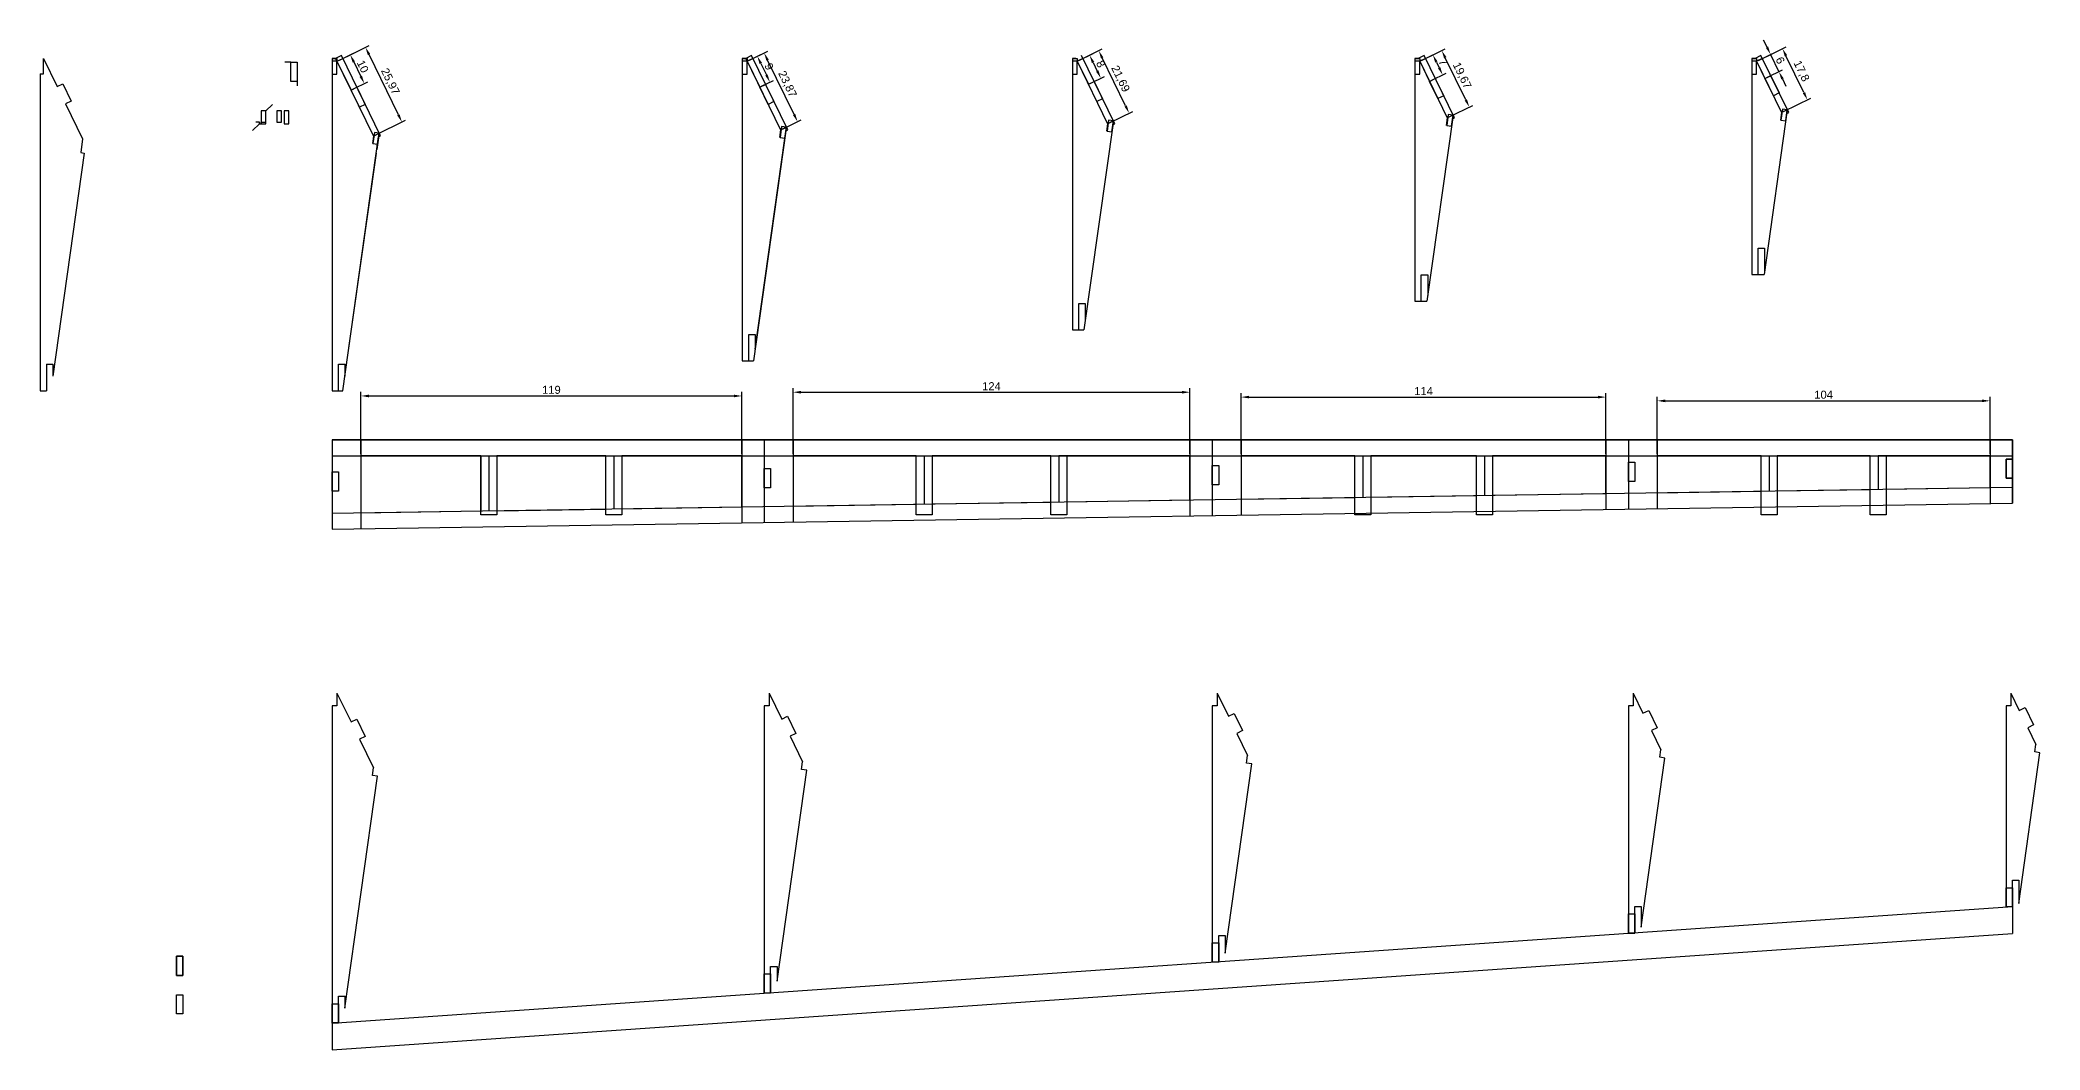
# Model space of a CAD drawing. Header units: millimetres. Extents: x -11497 to 404, y -3854 to 414.
# Drawn here: x -5159 to -4534, y -3099 to -2784 of the extents above; entities that cross this region are included whole.
import ezdxf

# ---------------------------------------------------------------- set-up
doc = ezdxf.new("R2010")
doc.units = ezdxf.units.MM
doc.layers.add('11', color=80, linetype='Continuous')
doc.layers.add('7', color=1, linetype='Continuous')
doc.layers.add('细线层', color=4, linetype='Continuous', lineweight=25)
doc.styles.get("Standard").update_dxf_attribs({"font": 'arial.ttf'})
doc.dimstyles.new('ISO-25', dxfattribs={"dimtxt": 2.5, "dimasz": 2.5, "dimexe": 1.25, "dimexo": 0.625, "dimtad": 1, "dimtxsty": 'Standard', "dimcen": 2.5, "dimadec": 0, "dimazin": 0, "dimtfac": 1, "dimtmove": 0, "dimatfit": 3, "dimfxl": 1, "dimarcsym": 0})

# ---------------------------------------------------------------- blocks, each defined once
blk = doc.blocks.new('*D14')
at = {"layer": '11', "color": 0, "lineweight": -2, "transparency": 16777216}
for p, q in [((-5065.89, -2790.41), (-5056.42, -2785.79)), ((-5047.25, -2807.43), (-5056.44, -2788.58)), ((-5054.5, -2813.75), (-5045.03, -2809.13))]:
    blk.add_line(p, q, dxfattribs=at)
at = {"layer": '11', "color": 0, "transparency": 16777216}
for points in [[(-5056.07, -2788.4), (-5056.82, -2788.77), (-5057.54, -2786.34)], [(-5046.88, -2807.25), (-5047.63, -2807.61), (-5046.16, -2809.68)]]:
    blk.add_solid(points, dxfattribs=at)
at = {"layer": 'Defpoints', "color": 0, "transparency": 16777216}
for p in [(-5057.54, -2786.34), (-5066.45, -2790.68), (-5055.07, -2814.02)]:
    blk.add_point(p, dxfattribs=at)
at = {"layer": '11', "color": 0, "transparency": 16777216, "insert": (-5049.94, -2797.08), "char_height": 2.5, "attachment_point": 5, "rotation": 296}
blk.add_mtext('25,97', dxfattribs=at)
blk = doc.blocks.new('*D15')
at = {"layer": '11', "color": 0, "lineweight": -2, "transparency": 16777216}
for p, q in [((-4937.74, -2790.41), (-4931.87, -2787.54)), ((-4923.63, -2807.3), (-4931.9, -2790.34)), ((-4927.28, -2811.86), (-4921.41, -2809))]:
    blk.add_line(p, q, dxfattribs=at)
at = {"layer": '11', "color": 0, "transparency": 16777216}
for points in [[(-4931.52, -2790.16), (-4932.27, -2790.52), (-4932.99, -2788.09)], [(-4923.25, -2807.12), (-4924, -2807.48), (-4922.53, -2809.55)]]:
    blk.add_solid(points, dxfattribs=at)
at = {"layer": 'Defpoints', "color": 0, "transparency": 16777216}
for p in [(-4938.31, -2790.68), (-4932.99, -2788.09), (-4927.84, -2812.14)]:
    blk.add_point(p, dxfattribs=at)
at = {"layer": '11', "color": 0, "transparency": 16777216, "insert": (-4925.85, -2797.89), "char_height": 2.5, "attachment_point": 5, "rotation": 296}
blk.add_mtext('23,87', dxfattribs=at)
blk = doc.blocks.new('*D16')
at = {"layer": '11', "color": 0, "lineweight": -2, "transparency": 16777216}
for p, q in [((-4834.61, -2790.41), (-4827.32, -2786.86)), ((-4820.03, -2804.65), (-4827.35, -2789.65)), ((-4825.1, -2809.91), (-4817.81, -2806.35))]:
    blk.add_line(p, q, dxfattribs=at)
at = {"layer": '11', "color": 0, "transparency": 16777216}
for points in [[(-4826.97, -2789.47), (-4827.72, -2789.83), (-4828.44, -2787.4)], [(-4819.66, -2804.47), (-4820.41, -2804.84), (-4818.94, -2806.9)]]:
    blk.add_solid(points, dxfattribs=at)
at = {"layer": 'Defpoints', "color": 0, "transparency": 16777216}
for p in [(-4835.17, -2790.68), (-4828.44, -2787.4), (-4825.66, -2810.18)]:
    blk.add_point(p, dxfattribs=at)
at = {"layer": '11', "color": 0, "transparency": 16777216, "insert": (-4821.78, -2796.22), "char_height": 2.5, "attachment_point": 5, "rotation": 296}
blk.add_mtext('21,69', dxfattribs=at)
blk = doc.blocks.new('*D17')
at = {"layer": '11', "color": 0, "lineweight": -2, "transparency": 16777216}
for p, q in [((-4727.59, -2790.41), (-4720.15, -2786.78)), ((-4713.75, -2802.76), (-4720.18, -2789.58)), ((-4718.97, -2808.09), (-4711.53, -2804.46))]:
    blk.add_line(p, q, dxfattribs=at)
at = {"layer": '11', "color": 0, "transparency": 16777216}
for points in [[(-4719.8, -2789.39), (-4720.55, -2789.76), (-4721.27, -2787.33)], [(-4713.37, -2802.58), (-4714.12, -2802.94), (-4712.65, -2805.01)]]:
    blk.add_solid(points, dxfattribs=at)
at = {"layer": 'Defpoints', "color": 0, "transparency": 16777216}
for p in [(-4728.15, -2790.68), (-4721.27, -2787.33), (-4719.53, -2808.36)]:
    blk.add_point(p, dxfattribs=at)
at = {"layer": '11', "color": 0, "transparency": 16777216, "insert": (-4715.05, -2795.23), "char_height": 2.5, "attachment_point": 5, "rotation": 296}
blk.add_mtext('19,67', dxfattribs=at)
blk = doc.blocks.new('*D18')
at = {"layer": '11', "color": 0, "lineweight": -2, "transparency": 16777216}
for p, q in [((-4622.34, -2790.41), (-4613.69, -2786.19)), ((-4608.1, -2800.49), (-4613.72, -2788.99)), ((-4614.53, -2806.41), (-4605.89, -2802.19))]:
    blk.add_line(p, q, dxfattribs=at)
at = {"layer": '11', "color": 0, "transparency": 16777216}
for points in [[(-4613.34, -2788.8), (-4614.09, -2789.17), (-4614.81, -2786.74)], [(-4607.73, -2800.31), (-4608.48, -2800.67), (-4607.01, -2802.74)]]:
    blk.add_solid(points, dxfattribs=at)
at = {"layer": 'Defpoints', "color": 0, "transparency": 16777216}
for p in [(-4614.81, -2786.74), (-4622.9, -2790.68), (-4615.1, -2806.68)]:
    blk.add_point(p, dxfattribs=at)
at = {"layer": '11', "color": 0, "transparency": 16777216, "insert": (-4609, -2793.81), "char_height": 2.5, "attachment_point": 5, "rotation": 296}
blk.add_mtext('17,8', dxfattribs=at)
blk = doc.blocks.new('*D19')
at = {"layer": 'Defpoints', "color": 0, "transparency": 16777216}
for p in [(-5066.45, -2790.68), (-5057.91, -2797.64), (-5062.07, -2799.67)]:
    blk.add_point(p, dxfattribs=at)
at = {"layer": '细线层', "color": 0, "lineweight": -2, "transparency": 16777216}
for p, q in [((-5065.89, -2790.41), (-5061.17, -2788.11)), ((-5061.2, -2790.9), (-5059.01, -2795.4)), ((-5061.51, -2799.4), (-5056.79, -2797.1))]:
    blk.add_line(p, q, dxfattribs=at)
at = {"layer": '细线层', "color": 0, "transparency": 16777216}
for points in [[(-5060.82, -2790.72), (-5061.57, -2791.09), (-5062.29, -2788.66)], [(-5058.63, -2795.21), (-5059.38, -2795.58), (-5057.91, -2797.64)]]:
    blk.add_solid(points, dxfattribs=at)
at = {"layer": '细线层', "color": 0, "transparency": 16777216, "insert": (-5058.39, -2792.32), "char_height": 2.5, "attachment_point": 5, "rotation": 296}
blk.add_mtext('10', dxfattribs=at)
blk = doc.blocks.new('*D20')
at = {"layer": 'Defpoints', "color": 0, "transparency": 16777216}
for p in [(-4938.31, -2790.68), (-4934.36, -2798.77), (-4931.18, -2797.22)]:
    blk.add_point(p, dxfattribs=at)
at = {"layer": '细线层', "color": 0, "lineweight": -2, "transparency": 16777216}
for p, q in [((-4937.74, -2790.41), (-4934, -2788.58)), ((-4934.02, -2791.38), (-4932.27, -2794.97)), ((-4933.8, -2798.5), (-4930.05, -2796.67))]:
    blk.add_line(p, q, dxfattribs=at)
at = {"layer": '细线层', "color": 0, "transparency": 16777216}
for points in [[(-4933.65, -2791.19), (-4934.4, -2791.56), (-4935.12, -2789.13)], [(-4931.9, -2794.79), (-4932.65, -2795.15), (-4931.18, -2797.22)]]:
    blk.add_solid(points, dxfattribs=at)
at = {"layer": '细线层', "color": 0, "transparency": 16777216, "insert": (-4931.44, -2792.34), "char_height": 2.5, "attachment_point": 5, "rotation": 296}
blk.add_mtext('9', dxfattribs=at)
blk = doc.blocks.new('*D21')
at = {"layer": 'Defpoints', "color": 0, "transparency": 16777216}
for p in [(-4835.17, -2790.68), (-4831.66, -2797.87), (-4827.79, -2795.99)]:
    blk.add_point(p, dxfattribs=at)
at = {"layer": '细线层', "color": 0, "lineweight": -2, "transparency": 16777216}
for p, q in [((-4834.61, -2790.41), (-4830.17, -2788.25)), ((-4830.2, -2791.04), (-4828.89, -2793.74)), ((-4831.1, -2797.6), (-4826.67, -2795.44))]:
    blk.add_line(p, q, dxfattribs=at)
at = {"layer": '细线层', "color": 0, "transparency": 16777216}
for points in [[(-4829.83, -2790.86), (-4830.58, -2791.23), (-4831.3, -2788.8)], [(-4828.51, -2793.56), (-4829.26, -2793.92), (-4827.79, -2795.99)]]:
    blk.add_solid(points, dxfattribs=at)
at = {"layer": '细线层', "color": 0, "transparency": 16777216, "insert": (-4827.84, -2791.56), "char_height": 2.5, "attachment_point": 5, "rotation": 296}
blk.add_mtext('8', dxfattribs=at)
blk = doc.blocks.new('*D22')
at = {"layer": 'Defpoints', "color": 0, "transparency": 16777216}
for p in [(-4728.15, -2790.68), (-4725.09, -2796.98), (-4720.97, -2794.97)]:
    blk.add_point(p, dxfattribs=at)
at = {"layer": '细线层', "color": 0, "lineweight": -2, "transparency": 16777216}
for p, q in [((-4727.59, -2790.41), (-4722.92, -2788.13)), ((-4722.94, -2790.92), (-4722.07, -2792.72)), ((-4724.52, -2796.7), (-4719.85, -2794.42))]:
    blk.add_line(p, q, dxfattribs=at)
at = {"layer": '细线层', "color": 0, "transparency": 16777216}
for points in [[(-4722.57, -2790.74), (-4723.32, -2791.11), (-4724.04, -2788.68)], [(-4721.69, -2792.54), (-4722.44, -2792.9), (-4720.97, -2794.97)]]:
    blk.add_solid(points, dxfattribs=at)
at = {"layer": '细线层', "color": 0, "transparency": 16777216, "insert": (-4720.82, -2791), "char_height": 2.5, "attachment_point": 5, "rotation": 296}
blk.add_mtext('7', dxfattribs=at)
blk = doc.blocks.new('*D23')
at = {"layer": 'Defpoints', "color": 0, "transparency": 16777216}
for p in [(-4622.9, -2790.68), (-4620.27, -2796.08), (-4615.9, -2793.95)]:
    blk.add_point(p, dxfattribs=at)
at = {"layer": '细线层', "color": 0, "lineweight": -2, "transparency": 16777216}
for p, q in [((-4619.63, -2786.31), (-4620.72, -2784.06)), ((-4622.34, -2790.41), (-4617.41, -2788.01)), ((-4618.53, -2788.55), (-4615.9, -2793.95)), ((-4619.71, -2795.8), (-4614.78, -2793.4)), ((-4614.81, -2796.19), (-4613.71, -2798.44))]:
    blk.add_line(p, q, dxfattribs=at)
at = {"layer": '细线层', "color": 0, "transparency": 16777216}
for points in [[(-4619.25, -2786.12), (-4620, -2786.49), (-4618.53, -2788.55)], [(-4614.43, -2796.01), (-4615.18, -2796.38), (-4615.9, -2793.95)]]:
    blk.add_solid(points, dxfattribs=at)
at = {"layer": '细线层', "color": 0, "transparency": 16777216, "insert": (-4615.51, -2790.42), "char_height": 2.5, "attachment_point": 5, "rotation": 296}
blk.add_mtext('6', dxfattribs=at)
blk = doc.blocks.new('*D24')
at = {"layer": '11', "color": 0, "lineweight": -2, "transparency": 16777216}
for p, q in [((-5058.95, -2913.26), (-5058.95, -2893.94)), ((-5056.45, -2895.19), (-4942.45, -2895.19)), ((-4939.95, -2913.26), (-4939.95, -2893.94))]:
    blk.add_line(p, q, dxfattribs=at)
at = {"layer": '11', "color": 0, "transparency": 16777216}
for points in [[(-5056.45, -2894.77), (-5056.45, -2895.61), (-5058.95, -2895.19)], [(-4942.45, -2894.77), (-4942.45, -2895.61), (-4939.95, -2895.19)]]:
    blk.add_solid(points, dxfattribs=at)
at = {"layer": 'Defpoints', "color": 0, "transparency": 16777216}
for p in [(-4939.95, -2895.19), (-5058.95, -2913.89), (-4939.95, -2913.89)]:
    blk.add_point(p, dxfattribs=at)
at = {"layer": '11', "color": 0, "transparency": 16777216, "insert": (-4999.45, -2893.29), "char_height": 2.5, "attachment_point": 5}
blk.add_mtext('119', dxfattribs=at)
blk = doc.blocks.new('*D25')
at = {"layer": '11', "color": 0, "lineweight": -2, "transparency": 16777216}
for p, q in [((-4923.95, -2913.26), (-4923.95, -2892.77)), ((-4799.95, -2913.26), (-4799.95, -2892.77)), ((-4921.45, -2894.02), (-4802.45, -2894.02))]:
    blk.add_line(p, q, dxfattribs=at)
at = {"layer": '11', "color": 0, "transparency": 16777216}
for points in [[(-4921.45, -2893.61), (-4921.45, -2894.44), (-4923.95, -2894.02)], [(-4802.45, -2893.61), (-4802.45, -2894.44), (-4799.95, -2894.02)]]:
    blk.add_solid(points, dxfattribs=at)
at = {"layer": 'Defpoints', "color": 0, "transparency": 16777216}
for p in [(-4799.95, -2894.02), (-4923.95, -2913.89), (-4799.95, -2913.89)]:
    blk.add_point(p, dxfattribs=at)
at = {"layer": '11', "color": 0, "transparency": 16777216, "insert": (-4861.95, -2892.14), "char_height": 2.5, "attachment_point": 5}
blk.add_mtext('124', dxfattribs=at)
blk = doc.blocks.new('*D26')
at = {"layer": '11', "color": 0, "lineweight": -2, "transparency": 16777216}
for p, q in [((-4783.95, -2913.26), (-4783.95, -2894.3)), ((-4781.45, -2895.55), (-4672.45, -2895.55)), ((-4669.95, -2913.26), (-4669.95, -2894.3))]:
    blk.add_line(p, q, dxfattribs=at)
at = {"layer": '11', "color": 0, "transparency": 16777216}
for points in [[(-4781.45, -2895.13), (-4781.45, -2895.96), (-4783.95, -2895.55)], [(-4672.45, -2895.13), (-4672.45, -2895.96), (-4669.95, -2895.55)]]:
    blk.add_solid(points, dxfattribs=at)
at = {"layer": 'Defpoints', "color": 0, "transparency": 16777216}
for p in [(-4669.95, -2895.55), (-4783.95, -2913.89), (-4669.95, -2913.89)]:
    blk.add_point(p, dxfattribs=at)
at = {"layer": '11', "color": 0, "transparency": 16777216, "insert": (-4726.95, -2893.67), "char_height": 2.5, "attachment_point": 5}
blk.add_mtext('114', dxfattribs=at)
blk = doc.blocks.new('*D27')
at = {"layer": '11', "color": 0, "lineweight": -2, "transparency": 16777216}
for p, q in [((-4653.95, -2913.26), (-4653.95, -2895.46)), ((-4651.45, -2896.71), (-4552.45, -2896.71)), ((-4549.95, -2913.26), (-4549.95, -2895.46))]:
    blk.add_line(p, q, dxfattribs=at)
at = {"layer": '11', "color": 0, "transparency": 16777216}
for points in [[(-4651.45, -2896.3), (-4651.45, -2897.13), (-4653.95, -2896.71)], [(-4552.45, -2896.3), (-4552.45, -2897.13), (-4549.95, -2896.71)]]:
    blk.add_solid(points, dxfattribs=at)
at = {"layer": 'Defpoints', "color": 0, "transparency": 16777216}
for p in [(-4549.95, -2896.71), (-4653.95, -2913.89), (-4549.95, -2913.89)]:
    blk.add_point(p, dxfattribs=at)
at = {"layer": '11', "color": 0, "transparency": 16777216, "insert": (-4601.95, -2894.81), "char_height": 2.5, "attachment_point": 5}
blk.add_mtext('104', dxfattribs=at)

msp = doc.modelspace()

# ---------------------------------------------------------------- linework, layer by layer
at = {"color": 7, "linetype": 'Continuous', "lineweight": 25}
for p, q in [((-5066.8861, -2789.7908), (-5067.9508, -2789.7908)), ((-5067.9508, -2789.7908), (-5067.9508, -2893.5535)), ((-5065.0886, -2788.9141), (-5066.8861, -2789.7908)), ((-5052.8465, -2814.014), (-5065.0886, -2788.9141)), ((-4938.7409, -2789.7908), (-4939.8055, -2789.7908)), ((-4939.8055, -2789.7908), (-4939.8055, -2884.2328)), ((-4936.9433, -2788.9141), (-4938.7409, -2789.7908)), ((-4925.6178, -2812.1349), (-4936.9433, -2788.9141)), ((-4835.6034, -2789.7908), (-4836.668, -2789.7908)), ((-4836.668, -2789.7908), (-4836.668, -2874.5662)), ((-4823.4307, -2810.1862), (-4833.8058, -2788.9141)), ((-4728.5891, -2789.7908), (-4729.6537, -2789.7908)), ((-4729.6537, -2789.7908), (-4729.6537, -2865.5915)), ((-4726.7915, -2788.9141), (-4728.5891, -2789.7908)), ((-4717.2989, -2808.3769), (-4726.7915, -2788.9141)), ((-4623.334, -2789.7908), (-4624.3986, -2789.7908)), ((-4624.3986, -2789.7908), (-4624.3986, -2857.3062)), ((-4621.5364, -2788.9141), (-4623.334, -2789.7908)), ((-4612.8584, -2806.7065), (-4621.5364, -2788.9141)), ((-4613.2976, -2805.8062), (-4620.5375, -2857.3062)), ((-4823.8618, -2809.3023), (-4833.0465, -2874.5662)), ((-4824.0271, -2810.4771), (-4823.4307, -2810.1862)), ((-4717.7342, -2807.4844), (-4725.9077, -2865.5915)), ((-4717.901, -2808.6705), (-4717.2989, -2808.3769)), ((-4613.4658, -2807.0028), (-4612.8584, -2806.7065)), ((-5064.5928, -2893.5535), (-5053.4309, -2814.299)), ((-5053.4309, -2814.299), (-5052.8465, -2814.014)), ((-4926.208, -2812.4228), (-4936.3182, -2884.2328)), ((-4926.208, -2812.4228), (-4925.6178, -2812.1349)), ((-4624.3986, -2857.3062), (-4620.5375, -2857.3062)), ((-4729.6537, -2865.5915), (-4725.9077, -2865.5915)), ((-4836.668, -2874.5662), (-4833.0465, -2874.5662)), ((-4939.8055, -2884.2328), (-4936.3182, -2884.2328)), ((-5067.9508, -2893.5535), (-5064.5928, -2893.5535))]:
    msp.add_line(p, q, dxfattribs=at)
at = {"layer": '11'}
for p, q in [((-5158.1762, -2789.7908), (-5153.897, -2798.5645)), ((-5158.1576, -2794.5723), (-5158.1762, -2789.7908)), ((-5080.9002, -2791.0075), (-5082.7022, -2791.0075)), ((-5067.9508, -2789.7908), (-5066.4508, -2789.7908)), ((-5066.8861, -2789.7908), (-5055.0664, -2814.0249)), ((-5066.4508, -2789.7908), (-5066.4508, -2790.6835)), ((-5066.4508, -2790.6835), (-5064.6532, -2789.8068)), ((-5066.4508, -2790.6835), (-5062.067, -2799.6714)), ((-4939.8055, -2789.7908), (-4938.3055, -2789.7908)), ((-4938.7409, -2789.7908), (-4927.8419, -2812.137)), ((-4938.3055, -2789.7908), (-4938.3055, -2790.6835)), ((-4938.3055, -2790.6835), (-4934.3602, -2798.7727)), ((-4836.668, -2789.7908), (-4835.168, -2789.7908)), ((-4835.168, -2789.7908), (-4835.168, -2790.6835)), ((-4835.168, -2790.6835), (-4825.6594, -2810.179)), ((-4835.168, -2790.6835), (-4831.661, -2797.8739)), ((-4729.6537, -2789.7908), (-4728.1537, -2789.7908)), ((-4728.1537, -2789.7908), (-4728.1537, -2790.6835)), ((-4728.1537, -2790.6835), (-4719.5317, -2808.3612)), ((-4728.1537, -2790.6835), (-4725.0851, -2796.9751)), ((-4624.3986, -2789.7908), (-4622.8986, -2789.7908)), ((-4622.8986, -2789.7908), (-4622.8986, -2790.6835)), ((-4622.8986, -2790.6835), (-4615.0952, -2806.6829)), ((-4622.8986, -2790.6835), (-4620.2684, -2796.0763)), ((-5159.2408, -2794.5765), (-5158.1576, -2794.5723)), ((-5159.2408, -2794.5765), (-5159.2408, -2893.5535)), ((-5153.897, -2798.5645), (-5152.0994, -2797.6877)), ((-5152.0994, -2797.6877), (-5149.4566, -2803.1064)), ((-5078.9002, -2797.0075), (-5078.9002, -2798.3998)), ((-5149.4566, -2803.1064), (-5151.2541, -2803.9831)), ((-5151.2541, -2803.9831), (-5145.9342, -2814.8907)), ((-5088.6529, -2806.2163), (-5086.645, -2804.2085)), ((-5090.6529, -2810.2163), (-5092.7944, -2812.3579)), ((-5090.6529, -2809.7163), (-5091.8308, -2809.7163)), ((-5090.6529, -2810.2163), (-5090.6529, -2809.7163)), ((-5090.6529, -2810.2163), (-5090.1529, -2810.2163)), ((-5090.1529, -2810.2163), (-5090.1529, -2809.7163)), ((-4825.6594, -2810.179), (-4825.9914, -2812.5369)), ((-4719.5317, -2808.3612), (-4719.8638, -2810.719)), ((-4615.0952, -2806.6829), (-4615.4272, -2809.0408)), ((-5145.9342, -2814.8907), (-5146.4896, -2819.1849)), ((-5055.0664, -2814.0249), (-5055.3985, -2816.3828)), ((-5055.0664, -2814.0249), (-5053.2688, -2813.1482)), ((-5053.2688, -2813.1482), (-5053.9887, -2818.2599)), ((-4935.8055, -2880.5911), (-4926.5428, -2814.8006)), ((-4927.8419, -2812.137), (-4928.174, -2814.4949)), ((-5145.4519, -2819.3332), (-5155.2408, -2888.9847)), ((-5146.4896, -2819.1849), (-5145.4306, -2819.3377)), ((-5063.9508, -2888.9943), (-5054.1405, -2819.3377)), ((-4622.3986, -2857.3062), (-4622.3986, -2849.0562)), ((-4622.3986, -2849.0562), (-4620.3986, -2849.0562)), ((-4620.3986, -2849.0562), (-4620.3986, -2856.3178)), ((-4727.6537, -2865.5915), (-4727.6537, -2857.3415)), ((-4727.6537, -2857.3415), (-4725.6537, -2857.3415)), ((-4725.6537, -2857.3415), (-4725.6537, -2863.7861)), ((-4624.3986, -2857.3062), (-4622.3986, -2857.3062)), ((-4834.668, -2874.5662), (-4834.668, -2866.3162)), ((-4834.668, -2866.3162), (-4832.668, -2866.3162)), ((-4832.668, -2866.3162), (-4832.668, -2871.8765)), ((-4729.6537, -2865.5915), (-4727.6537, -2865.5915)), ((-4937.8055, -2884.2328), (-4937.8055, -2875.9828)), ((-4937.8055, -2875.9828), (-4935.8055, -2875.9828)), ((-4935.8055, -2875.9828), (-4935.8055, -2880.5911)), ((-4836.668, -2874.5662), (-4834.668, -2874.5662)), ((-5157.2408, -2885.2973), (-5157.2408, -2893.5535)), ((-5157.2408, -2885.2973), (-5155.2408, -2885.2973)), ((-5155.2408, -2885.2973), (-5155.2408, -2888.9847)), ((-5065.9508, -2893.5535), (-5065.9508, -2885.3035)), ((-5065.9508, -2885.3035), (-5063.9508, -2885.3035)), ((-5063.9508, -2885.3035), (-5063.9508, -2888.9943)), ((-4939.8055, -2884.2328), (-4937.8055, -2884.2328)), ((-5159.2408, -2893.5535), (-5157.2408, -2893.5535)), ((-5067.9508, -2893.5535), (-5065.9508, -2893.5535)), ((-5067.9508, -2908.885), (-5067.9508, -2936.8111)), ((-5067.9508, -2908.885), (-4542.9508, -2908.885)), ((-5067.9508, -2908.885), (-5067.9508, -2918.885)), ((-5058.9508, -2908.885), (-5058.9508, -2936.8111)), ((-4939.9508, -2908.885), (-4939.9508, -2934.7205)), ((-4932.9508, -2908.885), (-4932.9508, -2934.7205)), ((-4932.9508, -2908.885), (-4932.9508, -2917.885)), ((-4923.9508, -2908.885), (-4923.9508, -2934.7205)), ((-4799.9508, -2908.885), (-4799.9508, -2932.5525)), ((-4792.9508, -2908.885), (-4792.9508, -2932.5525)), ((-4792.9508, -2908.885), (-4792.9508, -2916.885)), ((-4783.9508, -2908.885), (-4783.9508, -2932.5525)), ((-4669.9508, -2908.885), (-4669.9508, -2930.5393)), ((-4662.9508, -2908.885), (-4662.9508, -2930.5393)), ((-4662.9508, -2908.885), (-4662.9508, -2915.885)), ((-4653.9508, -2908.885), (-4653.9508, -2930.5393)), ((-4549.9508, -2908.885), (-4549.9508, -2928.681)), ((-4542.9508, -2908.885), (-4542.9508, -2928.681)), ((-4542.9508, -2908.885), (-4542.9508, -2914.885)), ((-5067.9508, -2913.885), (-4542.9508, -2913.885)), ((-5068.0282, -2931.8117), (-4543.0282, -2923.6816)), ((-5067.9508, -2936.8111), (-4542.9508, -2928.681))]:
    msp.add_line(p, q, dxfattribs=at)
at = {"layer": '11', "linetype": 'Continuous', "lineweight": 25}
for p, q in [((-4936.5079, -2789.8068), (-4938.3055, -2790.6835)), ((-4833.3704, -2789.8068), (-4835.168, -2790.6835)), ((-4726.3561, -2789.8068), (-4728.1537, -2790.6835)), ((-4621.101, -2789.8068), (-4622.8986, -2790.6835)), ((-4613.2976, -2805.8062), (-4615.0952, -2806.6829)), ((-4926.0444, -2811.2603), (-4927.8419, -2812.137)), ((-4823.8618, -2809.3023), (-4825.6594, -2810.179)), ((-4717.7342, -2807.4844), (-4719.5317, -2808.3612))]:
    msp.add_line(p, q, dxfattribs=at)
at = {"layer": '11'}
for points in [[(-5080.9002, -2791.0075), (-5078.9002, -2791.0075), (-5078.9002, -2797.0075), (-5080.9002, -2797.0075)], [(-5066.4508, -2790.6835), (-5067.9508, -2790.6835), (-5067.9508, -2794.6835), (-5066.4508, -2794.6835)], [(-4938.3055, -2790.6835), (-4939.8055, -2790.6835), (-4939.8055, -2794.6835), (-4938.3055, -2794.6835)], [(-4835.168, -2790.6835), (-4836.668, -2790.6835), (-4836.668, -2794.6835), (-4835.168, -2794.6835)], [(-4728.1537, -2790.6835), (-4729.6537, -2790.6835), (-4729.6537, -2794.6835), (-4728.1537, -2794.6835)], [(-4622.8986, -2790.6835), (-4624.3986, -2790.6835), (-4624.3986, -2794.6835), (-4622.8986, -2794.6835)], [(-5062.067, -2799.6714), (-5060.2695, -2798.7947), (-5057.6392, -2804.1875), (-5059.4368, -2805.0642)], [(-4934.3602, -2798.7727), (-4932.5626, -2797.8959), (-4929.9324, -2803.2887), (-4931.73, -2804.1654)], [(-4831.661, -2797.8739), (-4829.8634, -2796.9971), (-4827.2332, -2802.3899), (-4829.0308, -2803.2666)], [(-4725.0851, -2796.9751), (-4723.2875, -2796.0983), (-4720.6573, -2801.4911), (-4722.4549, -2802.3678)], [(-4620.2684, -2796.0763), (-4618.4708, -2795.1995), (-4615.8405, -2800.5923), (-4617.6381, -2801.469)], [(-4613.2976, -2805.8062), (-4614.7829, -2805.597), (-4615.271, -2809.0628), (-4613.7857, -2809.272)], [(-5088.6529, -2806.2163), (-5090.1529, -2806.2163), (-5090.1529, -2810.2163), (-5088.6529, -2810.2163)], [(-5088.6529, -2806.2163), (-5090.1529, -2806.2163), (-5090.1529, -2809.7163), (-5088.6529, -2809.7163)], [(-5083.7783, -2806.2163), (-5085.2783, -2806.2163), (-5085.2783, -2809.7163), (-5083.7783, -2809.7163)], [(-5081.4726, -2806.2163), (-5082.9726, -2806.2163), (-5082.9726, -2810.2163), (-5081.4726, -2810.2163)], [(-4926.0444, -2811.2603), (-4927.5297, -2811.0511), (-4928.0178, -2814.5169), (-4926.5325, -2814.7261)], [(-4823.8618, -2809.3023), (-4825.3471, -2809.0931), (-4825.8352, -2812.5589), (-4824.3499, -2812.7681)], [(-4717.7342, -2807.4844), (-4719.2195, -2807.2752), (-4719.7076, -2810.741), (-4718.2223, -2810.9502)], [(-5053.2688, -2813.1482), (-5054.7541, -2812.939), (-5055.2423, -2816.4048), (-5053.7569, -2816.614)], [(-4932.9508, -2917.885), (-4930.9508, -2917.885), (-4930.9508, -2923.885), (-4932.9508, -2923.885)], [(-4792.9508, -2916.885), (-4790.9508, -2916.885), (-4790.9508, -2922.885), (-4792.9508, -2922.885)], [(-4662.9508, -2915.885), (-4660.9508, -2915.885), (-4660.9508, -2921.885), (-4662.9508, -2921.885)], [(-4542.9508, -2914.885), (-4544.9508, -2914.885), (-4544.9508, -2920.885), (-4542.9508, -2920.885)], [(-5067.9508, -2918.885), (-5065.9508, -2918.885), (-5065.9508, -2924.885), (-5067.9508, -2924.885)]]:
    msp.add_lwpolyline(points, close=True, dxfattribs=at)
at = {"layer": '7'}
for p, q in [((-5058.9508, -2913.885), (-5018.9508, -2913.885)), ((-5021.4508, -2913.885), (-5021.4508, -2931.0517)), ((-5018.9508, -2913.885), (-5018.9508, -2931.0517)), ((-5016.4508, -2913.885), (-5016.4508, -2931.0517)), ((-4979.9508, -2913.885), (-4939.9508, -2913.885)), ((-4979.9508, -2913.885), (-4979.9508, -2930.4478)), ((-4923.9508, -2913.885), (-4882.9508, -2913.885)), ((-4882.9508, -2913.885), (-4882.9508, -2928.9456)), ((-4799.9508, -2913.885), (-4840.9508, -2913.885)), ((-4840.9508, -2913.885), (-4840.9508, -2928.2952)), ((-4783.9508, -2913.885), (-4745.9508, -2913.885)), ((-4745.9508, -2913.885), (-4745.9508, -2926.8241)), ((-4707.9508, -2913.885), (-4669.9508, -2913.885)), ((-4707.9508, -2913.885), (-4707.9508, -2926.2356)), ((-4653.9508, -2913.885), (-4618.9508, -2913.885)), ((-4618.9508, -2913.885), (-4618.9508, -2924.8573)), ((-4549.9508, -2913.885), (-4584.9508, -2913.885)), ((-4584.9508, -2913.885), (-4584.9508, -2924.3308)), ((-5067.9508, -3090.984), (-4542.9508, -3054.5981)), ((-4542.9508, -3054.5981), (-4542.9508, -3062.9981)), ((-5067.9508, -3099.384), (-4542.9508, -3062.9981)), ((-5116.5762, -3070.1209), (-5116.5762, -3076.1209)), ((-5114.5762, -3070.1209), (-5116.5762, -3070.1209)), ((-5114.5762, -3076.1209), (-5114.5762, -3070.1209)), ((-5116.5762, -3076.1209), (-5114.5762, -3076.1209)), ((-5067.9508, -3090.984), (-5067.9508, -3099.384))]:
    msp.add_line(p, q, dxfattribs=at)
for points in [[(-5021.4508, -2913.885), (-5016.4508, -2913.885), (-5016.4508, -2932.3452), (-5021.4508, -2932.3452)], [(-4982.4508, -2913.885), (-4977.4508, -2913.885), (-4977.4508, -2932.3452), (-4982.4508, -2932.3452)], [(-4885.4508, -2913.885), (-4880.4508, -2913.885), (-4880.4508, -2932.3452), (-4885.4508, -2932.3452)], [(-4843.4508, -2913.885), (-4838.4508, -2913.885), (-4838.4508, -2932.3452), (-4843.4508, -2932.3452)], [(-4748.4508, -2913.885), (-4743.4508, -2913.885), (-4743.4508, -2932.3452), (-4748.4508, -2932.3452)], [(-4710.4508, -2913.885), (-4705.4508, -2913.885), (-4705.4508, -2932.3452), (-4710.4508, -2932.3452)], [(-4621.4508, -2913.885), (-4616.4508, -2913.885), (-4616.4508, -2932.3452), (-4621.4508, -2932.3452)], [(-4587.4508, -2913.885), (-4582.4508, -2913.885), (-4582.4508, -2932.3452), (-4587.4508, -2932.3452)], [(-4544.9508, -3048.7367), (-4542.9508, -3048.7367), (-4542.9508, -3054.7367), (-4544.9508, -3054.7367)], [(-4662.9508, -3056.9149), (-4660.9508, -3056.9149), (-4660.9508, -3062.9149), (-4662.9508, -3062.9149)], [(-4792.9508, -3065.9247), (-4790.9508, -3065.9247), (-4790.9508, -3071.9247), (-4792.9508, -3071.9247)], [(-5116.5762, -3070.1209), (-5114.5762, -3070.1209), (-5114.5762, -3076.1209), (-5116.5762, -3076.1209)], [(-4932.9508, -3075.6276), (-4930.9508, -3075.6276), (-4930.9508, -3081.6276), (-4932.9508, -3081.6276)], [(-5067.9508, -3084.984), (-5065.9508, -3084.984), (-5065.9508, -3090.984), (-5067.9508, -3090.984)]]:
    msp.add_lwpolyline(points, close=True, dxfattribs=at)
at = {"layer": '细线层'}
for p, q in [((-5067.9508, -2908.885), (-5067.9508, -2936.8111)), ((-4542.9508, -2908.885), (-5067.9508, -2908.885)), ((-4542.9508, -2928.681), (-4542.9508, -2908.885)), ((-5058.9508, -2913.885), (-5058.9508, -2931.6711)), ((-5021.4508, -2913.885), (-5058.9508, -2913.885)), ((-5021.4508, -2931.0904), (-5021.4508, -2913.885)), ((-5016.4508, -2913.885), (-5016.4508, -2931.013)), ((-4982.4508, -2913.885), (-5016.4508, -2913.885)), ((-4982.4508, -2930.4865), (-4982.4508, -2913.885)), ((-4977.4508, -2913.885), (-4977.4508, -2930.409)), ((-4939.9508, -2913.885), (-4977.4508, -2913.885)), ((-4939.9508, -2929.8283), (-4939.9508, -2913.885)), ((-4923.9508, -2913.885), (-4923.9508, -2929.5806)), ((-4885.4508, -2913.885), (-4923.9508, -2913.885)), ((-4885.4508, -2928.9843), (-4885.4508, -2913.885)), ((-4880.4508, -2913.885), (-4880.4508, -2928.9069)), ((-4843.4508, -2913.885), (-4880.4508, -2913.885)), ((-4843.4508, -2928.3339), (-4843.4508, -2913.885)), ((-4838.4508, -2913.885), (-4838.4508, -2928.2565)), ((-4799.9508, -2913.885), (-4838.4508, -2913.885)), ((-4799.9508, -2927.6603), (-4799.9508, -2913.885)), ((-4783.9508, -2913.885), (-4783.9508, -2927.4125)), ((-4748.4508, -2913.885), (-4783.9508, -2913.885)), ((-4748.4508, -2926.8628), (-4748.4508, -2913.885)), ((-4743.4508, -2913.885), (-4743.4508, -2926.7853)), ((-4710.4508, -2913.885), (-4743.4508, -2913.885)), ((-4710.4508, -2926.2743), (-4710.4508, -2913.885)), ((-4705.4508, -2913.885), (-4705.4508, -2926.1969)), ((-4669.9508, -2913.885), (-4705.4508, -2913.885)), ((-4669.9508, -2925.6471), (-4669.9508, -2913.885)), ((-4653.9508, -2913.885), (-4653.9508, -2925.3994)), ((-4621.4508, -2913.885), (-4653.9508, -2913.885)), ((-4621.4508, -2924.8961), (-4621.4508, -2913.885)), ((-4616.4508, -2913.885), (-4616.4508, -2924.8186)), ((-4587.4508, -2913.885), (-4616.4508, -2913.885)), ((-4587.4508, -2924.3695), (-4587.4508, -2913.885)), ((-4582.4508, -2913.885), (-4582.4508, -2924.2921)), ((-4549.9508, -2913.885), (-4582.4508, -2913.885)), ((-4549.9508, -2923.7888), (-4549.9508, -2913.885)), ((-4616.4508, -2924.8186), (-4587.4508, -2924.3695)), ((-4582.4508, -2924.2921), (-4549.9508, -2923.7888)), ((-5067.9508, -2936.8111), (-4542.9508, -2928.681)), ((-5016.4508, -2931.013), (-4982.4508, -2930.4865)), ((-4977.4508, -2930.409), (-4939.9508, -2929.8283)), ((-4923.9508, -2929.5806), (-4885.4508, -2928.9843)), ((-4880.4508, -2928.9069), (-4843.4508, -2928.3339)), ((-4838.4508, -2928.2565), (-4799.9508, -2927.6603)), ((-4783.9508, -2927.4125), (-4748.4508, -2926.8628)), ((-4743.4508, -2926.7853), (-4710.4508, -2926.2743)), ((-4705.4508, -2926.1969), (-4669.9508, -2925.6471)), ((-4653.9508, -2925.3994), (-4621.4508, -2924.8961)), ((-5058.9508, -2931.6711), (-5021.4508, -2931.0904)), ((-5066.4508, -2991.9755), (-5067.9508, -2991.9755)), ((-5067.9508, -2991.9755), (-5067.9508, -3090.8454)), ((-5066.4508, -2987.9755), (-5066.4508, -2991.9755)), ((-5066.4508, -2987.9755), (-5062.067, -2996.9634)), ((-4931.4508, -2991.9755), (-4932.9508, -2991.9755)), ((-4932.9508, -2991.9755), (-4932.9508, -3081.5247)), ((-4931.4508, -2987.9755), (-4931.4508, -2991.9755)), ((-4931.4508, -2987.9755), (-4927.5054, -2996.0646)), ((-4791.4508, -2991.9755), (-4792.9508, -2991.9755)), ((-4792.9508, -2991.9755), (-4792.9508, -3071.8582)), ((-4791.4508, -2987.9755), (-4791.4508, -2991.9755)), ((-4791.4508, -2987.9755), (-4787.9438, -2995.1658)), ((-4661.4508, -2991.9755), (-4662.9508, -2991.9755)), ((-4662.9508, -2991.9755), (-4662.9508, -3062.8834)), ((-4661.4508, -2987.9755), (-4661.4508, -2991.9755)), ((-4661.4508, -2987.9755), (-4658.3822, -2994.267)), ((-4543.4508, -2991.9755), (-4544.9508, -2991.9755)), ((-4544.9508, -2991.9755), (-4544.9508, -3054.5981)), ((-4543.4508, -2987.9755), (-4543.4508, -2991.9755)), ((-4543.4508, -2987.9755), (-4540.8205, -2993.3682)), ((-4540.8205, -2993.3682), (-4539.0229, -2992.4915)), ((-4539.0229, -2992.4915), (-4536.3927, -2997.8842)), ((-5062.067, -2996.9634), (-5060.2695, -2996.0867)), ((-5060.2695, -2996.0867), (-5057.6392, -3001.4794)), ((-4927.5054, -2996.0646), (-4925.7078, -2995.1879)), ((-4925.7078, -2995.1879), (-4923.0776, -3000.5806)), ((-4787.9438, -2995.1658), (-4786.1462, -2994.2891)), ((-4786.1462, -2994.2891), (-4783.516, -2999.6818)), ((-4658.3822, -2994.267), (-4656.5846, -2993.3903)), ((-4656.5846, -2993.3903), (-4653.9543, -2998.783)), ((-4653.9543, -2998.783), (-4655.7519, -2999.6598)), ((-4536.3927, -2997.8842), (-4538.1903, -2998.761)), ((-4538.1903, -2998.761), (-4535.6473, -3003.9749)), ((-5057.6392, -3001.4794), (-5059.4368, -3002.3562)), ((-5059.4368, -3002.3562), (-5055.0664, -3011.3169)), ((-4923.0776, -3000.5806), (-4924.8752, -3001.4574)), ((-4924.8752, -3001.4574), (-4920.9872, -3009.429)), ((-4783.516, -2999.6818), (-4785.3136, -3000.5586)), ((-4785.3136, -3000.5586), (-4781.9421, -3007.471)), ((-4655.7519, -2999.6598), (-4652.8288, -3005.6531)), ((-4653.1609, -3008.011), (-4652.8288, -3005.6531)), ((-4535.9794, -3006.3327), (-4535.6473, -3003.9749)), ((-5055.3985, -3013.6747), (-5055.0664, -3011.3169)), ((-4928.9508, -3077.8831), (-4919.6777, -3012.018)), ((-4921.3193, -3011.7868), (-4920.9872, -3009.429)), ((-4919.6777, -3012.018), (-4921.3193, -3011.7868)), ((-4788.9508, -3069.1685), (-4780.6327, -3010.06)), ((-4782.2742, -3009.8289), (-4781.9421, -3007.471)), ((-4780.6327, -3010.06), (-4782.2742, -3009.8289)), ((-4658.9508, -3061.0781), (-4651.5193, -3008.2422)), ((-4651.5193, -3008.2422), (-4653.1609, -3008.011)), ((-4540.9508, -3053.6098), (-4534.3379, -3006.5639)), ((-4534.3379, -3006.5639), (-4535.9794, -3006.3327)), ((-5063.9508, -3086.2863), (-5053.7569, -3013.9059)), ((-5053.7569, -3013.9059), (-5055.3985, -3013.6747)), ((-4542.9508, -3054.5981), (-4542.9508, -3046.3481)), ((-4542.9508, -3046.3481), (-4540.9508, -3046.3481)), ((-4540.9508, -3046.3481), (-4540.9508, -3053.6098)), ((-4660.9508, -3062.8834), (-4660.9508, -3054.6334)), ((-4660.9508, -3054.6334), (-4658.9508, -3054.6334)), ((-4658.9508, -3054.6334), (-4658.9508, -3061.0781)), ((-4544.9508, -3054.5981), (-4542.9508, -3054.5981)), ((-4790.9508, -3071.8582), (-4790.9508, -3063.6082)), ((-4790.9508, -3063.6082), (-4788.9508, -3063.6082)), ((-4788.9508, -3063.6082), (-4788.9508, -3069.1685)), ((-4662.9508, -3062.8834), (-4660.9508, -3062.8834)), ((-4930.9508, -3081.5247), (-4930.9508, -3073.2747)), ((-4930.9508, -3073.2747), (-4928.9508, -3073.2747)), ((-4928.9508, -3073.2747), (-4928.9508, -3077.8831)), ((-4792.9508, -3071.8582), (-4790.9508, -3071.8582)), ((-5065.9508, -3090.8454), (-5065.9508, -3082.5954)), ((-5065.9508, -3082.5954), (-5063.9508, -3082.5954)), ((-5063.9508, -3082.5954), (-5063.9508, -3086.2863)), ((-4932.9508, -3081.5247), (-4930.9508, -3081.5247)), ((-5067.9508, -3090.8454), (-5065.9508, -3090.8454))]:
    msp.add_line(p, q, dxfattribs=at)
for points in [[(-4932.9508, -2917.885), (-4930.9508, -2917.885), (-4930.9508, -2923.885), (-4932.9508, -2923.885)], [(-4792.9508, -2916.885), (-4790.9508, -2916.885), (-4790.9508, -2922.885), (-4792.9508, -2922.885)], [(-4662.9508, -2915.885), (-4660.9508, -2915.885), (-4660.9508, -2921.885), (-4662.9508, -2921.885)], [(-4544.9508, -2914.885), (-4542.9508, -2914.885), (-4542.9508, -2920.885), (-4544.9508, -2920.885)], [(-5067.9508, -2918.885), (-5065.9508, -2918.885), (-5065.9508, -2924.885), (-5067.9508, -2924.885)], [(-5116.5762, -3082.1289), (-5114.5762, -3082.1289), (-5114.5762, -3088.1289), (-5116.5762, -3088.1289)]]:
    msp.add_lwpolyline(points, close=True, dxfattribs=at)

# ---------------------------------------------------------------- dimensions: what is measured, and where the dimension line sits
at = {"layer": '11'}
for p1, p2, distance, picture, middle in [((-5055.0664, -2814.0249), (-5066.4508, -2790.6835), -9.9139, '*D14', (-5049.936, -2797.0757)), ((-4825.6594, -2810.179), (-4835.168, -2790.6835), -7.4801, '*D16', (-4821.7785, -2796.2196)), ((-4719.5317, -2808.3612), (-4728.1537, -2790.6835), -7.6538, '*D17', (-4715.0515, -2795.2346)), ((-4615.0952, -2806.6829), (-4622.8986, -2790.6835), -8.9969, '*D18', (-4608.9984, -2793.8066)), ((-4927.8419, -2812.137), (-4938.3055, -2790.6835), -5.9097, '*D15', (-4925.85, -2797.887))]:
    dim = msp.add_aligned_dim(p1=p1, p2=p2, distance=distance, dimstyle='ISO-25', dxfattribs=at)
    dim.commit()
    dim.dimension.update_dxf_attribs({"geometry": picture, "text_midpoint": middle})
for base, p1, p2, picture, middle in [((-4939.9508, -2895.1901), (-5058.9508, -2913.885), (-4939.9508, -2913.885), '*D24', (-4999.4508, -2893.2886)), ((-4799.9508, -2894.0241), (-4923.9508, -2913.885), (-4799.9508, -2913.885), '*D25', (-4861.9508, -2892.144)), ((-4669.9508, -2895.5479), (-4783.9508, -2913.885), (-4669.9508, -2913.885), '*D26', (-4726.9508, -2893.6678)), ((-4549.9508, -2896.7142), (-4653.9508, -2913.885), (-4549.9508, -2913.885), '*D27', (-4601.9508, -2894.8128))]:
    dim = msp.add_linear_dim(base=base, p1=p1, p2=p2, dimstyle='ISO-25', dxfattribs=at)
    dim.commit()
    dim.dimension.update_dxf_attribs({"geometry": picture, "text_midpoint": middle})
at = {"layer": '细线层'}
for p1, p2, distance, picture, middle in [((-4622.8986, -2790.6835), (-4620.2684, -2796.0763), 4.8571, '*D23', (-4615.509, -2790.4172)), ((-5066.4508, -2790.6835), (-5062.067, -2799.6714), 4.6252, '*D19', (-5058.3928, -2792.3164)), ((-4938.3055, -2790.6835), (-4934.3602, -2798.7727), 3.5436, '*D20', (-4931.4388, -2792.3411)), ((-4835.168, -2790.6835), (-4831.661, -2797.8739), 4.3061, '*D21', (-4827.8352, -2791.5575)), ((-4728.1537, -2790.6835), (-4725.0851, -2796.9751), 4.5762, '*D22', (-4720.8211, -2791.0013))]:
    dim = msp.add_aligned_dim(p1=p1, p2=p2, distance=distance, dimstyle='ISO-25', dxfattribs=at)
    dim.commit()
    dim.dimension.update_dxf_attribs({"geometry": picture, "text_midpoint": middle})

doc.saveas('drawing.dxf')
